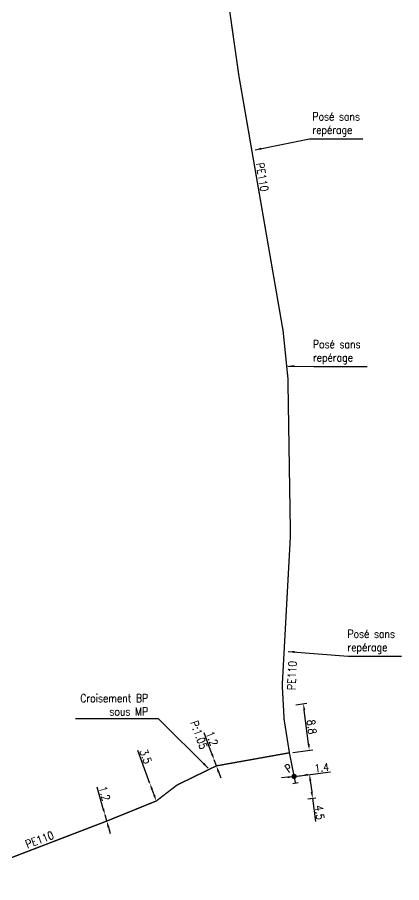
# Model space of a CAD drawing. Header units: millimetres. Extents: x 147000 to 147997, y 130417 to 131006.
# Drawn here: x 147165.3 to 147237.3, y 130672.8 to 130835 of the extents above; entities that cross this region are included whole.
import ezdxf
from ezdxf.enums import TextEntityAlignment as Align

# ---------------------------------------------------------------- set-up
doc = ezdxf.new("R2010")
doc.units = ezdxf.units.MM
doc.header["$PDMODE"] = 34
doc.linetypes.add('L_100_PE', pattern=[14, 10, -1.5, 1, -1.5])
doc.layers.get('0').update_dxf_attribs({"linetype": 'CONTINUOUS'})
doc.layers.get('Defpoints').update_dxf_attribs({"linetype": 'CONTINUOUS'})
for name, color, linetype in [('L_140', 3, 'CONTINUOUS'), ('L_300', 7, 'CONTINUOUS'), ('L_340', 7, 'CONTINUOUS')]:
    doc.layers.add(name, color=color, linetype=linetype)
doc.styles.add('G_ROMANS', font='ROMANS.SHX', dxfattribs={"width": 0.75})
doc.styles.get("Standard").update_dxf_attribs({"font": 'romans.shx', "width": 0.85})
doc.dimstyles.get("Standard").update_dxf_attribs({"dimtxt": 1.5, "dimasz": 1.2, "dimexe": 0.625, "dimexo": 0.625, "dimgap": 0.25, "dimtad": 1, "dimdec": 1, "dimzin": 0, "dimdsep": 46, "dimtxsty": 'Standard', "dimcen": -0.5, "dimadec": 0, "dimazin": 0, "dimtfac": 1, "dimtdec": 1, "dimtmove": 0, "dimatfit": 3, "dimfxl": 0, "dimtolj": 1, "dimtzin": 0, "dimarcsym": 0})

# ---------------------------------------------------------------- blocks, each defined once
blk = doc.blocks.new('L_300_12')
at = {"color": 0, "linetype": 'Continuous', "const_width": 0.497, "flags": 128}
blk.add_lwpolyline([(-0.25, 0, 1), (0.25, 0, 1)], format="xyb", close=True, dxfattribs=at)
at = {"color": 0, "linetype": 'Continuous', "style": 'G_ROMANS', "width": 0.75}
blk.add_text('P', height=1.5, dxfattribs=at).set_placement((0, 1.85), align=Align.MIDDLE)
at = {"color": 0, "linetype": 'Continuous', "width": 0.75, "flags": 3}
for tag, p in [('DEF_LEG', (0, -5)), ('DEF_COUP', (0, -7.5)), ('DEF_TYPE', (0, -10))]:
    blk.add_attdef(tag, text='', height=1.2, dxfattribs=at).set_placement(p, align=Align.MIDDLE)
blk = doc.blocks.new('L_340_07')
at = {"color": 0, "linetype": 'Continuous', "const_width": 0.25, "flags": 128}
blk.add_lwpolyline([(0, 0), (1.25, 0)], dxfattribs=at)
at = {"color": 0, "linetype": 'Continuous', "flags": 128}
blk.add_lwpolyline([(1.25, -0.5), (1.25, 0.5)], dxfattribs=at)
at = {"color": 0, "linetype": 'Continuous', "width": 0.75, "flags": 3}
for tag, p in [('DEF_LEG', (0.72, -3.47)), ('DEF_COUP', (0.72, -5.97)), ('DEF_TYPE', (0.72, -8.47))]:
    blk.add_attdef(tag, text='', height=1.2, dxfattribs=at).set_placement(p, align=Align.MIDDLE)
blk = doc.blocks.new('*D47')
at = {"layer": 'Defpoints', "color": 0, "linetype": 'Continuous', "transparency": 16777216}
for p in [(147218.91, 130706.37), (147216.86, 130706.1), (147216.29, 130697.16)]:
    blk.add_point(p, dxfattribs=at)
at = {"layer": 'L_140', "color": 0, "linetype": 'Continuous', "lineweight": -2, "transparency": 16777216}
for p, q in [((147217.48, 130706.18), (147219.53, 130706.45)), ((147219.88, 130698.83), (147219.06, 130705.18)), ((147216.91, 130697.24), (147220.65, 130697.72))]:
    blk.add_line(p, q, dxfattribs=at)
at = {"layer": 'L_140', "color": 0, "linetype": 'Continuous', "transparency": 16777216}
for points in [[(147219.26, 130705.2), (147218.87, 130705.15), (147218.91, 130706.37)], [(147220.08, 130698.85), (147219.68, 130698.8), (147220.03, 130697.64)]]:
    blk.add_solid(points, dxfattribs=at)
at = {"layer": 'L_140', "color": 0, "linetype": 'Continuous', "transparency": 16777216, "insert": (147220.48, 130702.01), "char_height": 1.5, "attachment_point": 5, "rotation": 277.3183}
blk.add_mtext('\\A1;8.8', dxfattribs=at)
blk = doc.blocks.new('*D48')
at = {"layer": 'Defpoints', "color": 0, "linetype": 'Continuous', "transparency": 16777216}
for p in [(147217.17, 130692.73), (147218.56, 130692.9), (147218.56, 130692.9)]:
    blk.add_point(p, dxfattribs=at)
at = {"layer": 'L_300', "color": 0, "linetype": 'Continuous', "lineweight": -2, "transparency": 16777216}
for p, q in [((147219.75, 130693.05), (147223.97, 130693.57)), ((147215.98, 130692.59), (147214.79, 130692.44)), ((147217.17, 130692.73), (147218.56, 130692.9)), ((147217.25, 130692.11), (147217.25, 130692.11)), ((147218.64, 130692.28), (147218.64, 130692.28))]:
    blk.add_line(p, q, dxfattribs=at)
at = {"layer": 'L_300', "color": 0, "linetype": 'Continuous', "transparency": 16777216}
for points in [[(147219.73, 130693.25), (147219.77, 130692.85), (147218.56, 130692.9)], [(147215.95, 130692.78), (147216, 130692.39), (147217.17, 130692.73)]]:
    blk.add_solid(points, dxfattribs=at)
at = {"layer": 'L_300', "color": 0, "linetype": 'Continuous', "transparency": 16777216, "insert": (147222.33, 130694.38), "char_height": 1.5, "attachment_point": 5, "rotation": 7.0535}
blk.add_mtext('\\A1;1.4', dxfattribs=at)
blk = doc.blocks.new('*D50')
at = {"layer": 'Defpoints', "color": 0, "linetype": 'Continuous', "transparency": 16777216}
for p in [(147217.17, 130692.73), (147219.12, 130688.44), (147220.62, 130688.63)]:
    blk.add_point(p, dxfattribs=at)
at = {"layer": 'L_300', "color": 0, "linetype": 'Continuous', "lineweight": -2, "transparency": 16777216}
for p, q in [((147217.79, 130692.81), (147220.68, 130693.17)), ((147220.21, 130691.9), (147220.47, 130689.82)), ((147219.74, 130688.52), (147221.24, 130688.7)), ((147220.62, 130688.63), (147221.15, 130684.29))]:
    blk.add_line(p, q, dxfattribs=at)
at = {"layer": 'L_300', "color": 0, "linetype": 'Continuous', "transparency": 16777216}
for points in [[(147220.41, 130691.92), (147220.01, 130691.88), (147220.06, 130693.09)], [(147220.67, 130689.84), (147220.27, 130689.79), (147220.62, 130688.63)]]:
    blk.add_solid(points, dxfattribs=at)
at = {"layer": 'L_300', "color": 0, "linetype": 'Continuous', "transparency": 16777216, "insert": (147221.95, 130685.98), "char_height": 1.5, "attachment_point": 5, "rotation": 277.0535}
blk.add_mtext('\\A1;4.5', dxfattribs=at)
blk = doc.blocks.new('*D51')
at = {"layer": 'Defpoints', "color": 0, "linetype": 'Continuous', "transparency": 16777216}
for p in [(147202.19, 130695.83), (147202.19, 130695.83), (147202.6, 130694.71)]:
    blk.add_point(p, dxfattribs=at)
at = {"layer": 'L_140', "color": 0, "linetype": 'Continuous', "lineweight": -2, "transparency": 16777216}
for p, q in [((147201.78, 130696.96), (147200.34, 130700.89)), ((147202.6, 130694.71), (147202.19, 130695.83)), ((147203.02, 130693.58), (147203.43, 130692.45))]:
    blk.add_line(p, q, dxfattribs=at)
at = {"layer": 'L_140', "color": 0, "linetype": 'Continuous', "transparency": 16777216}
for points in [[(147201.97, 130697.03), (147201.59, 130696.89), (147202.19, 130695.83)], [(147203.2, 130693.65), (147202.83, 130693.51), (147202.6, 130694.71)]]:
    blk.add_solid(points, dxfattribs=at)
at = {"layer": 'L_140', "color": 0, "linetype": 'Continuous', "transparency": 16777216, "insert": (147201.79, 130699.84), "char_height": 1.5, "attachment_point": 5, "rotation": 290.1296}
blk.add_mtext('\\A1;1.2', dxfattribs=at)
blk = doc.blocks.new('*D52')
at = {"layer": 'Defpoints', "color": 0, "linetype": 'Continuous', "transparency": 16777216}
for p in [(147181.74, 130685.51), (147181.74, 130685.51), (147182.06, 130684.36)]:
    blk.add_point(p, dxfattribs=at)
at = {"layer": 'L_140', "color": 0, "linetype": 'Continuous', "lineweight": -2, "transparency": 16777216}
for p, q in [((147181.41, 130686.67), (147180.28, 130690.7)), ((147182.06, 130684.36), (147181.74, 130685.51)), ((147182.38, 130683.2), (147182.71, 130682.05))]:
    blk.add_line(p, q, dxfattribs=at)
at = {"layer": 'L_140', "color": 0, "linetype": 'Continuous', "transparency": 16777216}
for points in [[(147181.6, 130686.72), (147181.22, 130686.62), (147181.74, 130685.51)], [(147182.58, 130683.26), (147182.19, 130683.15), (147182.06, 130684.36)]]:
    blk.add_solid(points, dxfattribs=at)
at = {"layer": 'L_140', "color": 0, "linetype": 'Continuous', "transparency": 16777216, "insert": (147181.65, 130689.53), "char_height": 1.5, "attachment_point": 5, "rotation": 285.6737}
blk.add_mtext('\\A1;1.2', dxfattribs=at)
blk = doc.blocks.new('*D229')
at = {"layer": 'Defpoints', "color": 0, "linetype": 'Continuous', "transparency": 16777216}
for p in [(147190.14, 130691.42), (147190.14, 130691.42), (147191.35, 130688.13)]:
    blk.add_point(p, dxfattribs=at)
at = {"layer": 'L_140', "color": 0, "linetype": 'Continuous', "lineweight": -2, "transparency": 16777216}
for p, q in [((147190.14, 130691.42), (147187.87, 130697.6)), ((147189.55, 130691.2), (147189.55, 130691.2)), ((147190.93, 130689.26), (147190.55, 130690.29)), ((147190.76, 130687.92), (147190.76, 130687.92))]:
    blk.add_line(p, q, dxfattribs=at)
at = {"layer": 'L_140', "color": 0, "linetype": 'Continuous', "transparency": 16777216}
for points in [[(147190.74, 130690.36), (147190.37, 130690.22), (147190.14, 130691.42)], [(147191.12, 130689.33), (147190.75, 130689.19), (147191.35, 130688.13)]]:
    blk.add_solid(points, dxfattribs=at)
at = {"layer": 'L_140', "color": 0, "linetype": 'Continuous', "transparency": 16777216, "insert": (147189.36, 130696.46), "char_height": 1.5, "attachment_point": 5, "rotation": 290.1293}
blk.add_mtext('\\A1;3.5', dxfattribs=at)

msp = doc.modelspace()

# ---------------------------------------------------------------- linework, layer by layer
at = {"layer": 'L_140', "linetype": 'L_100_PE', "flags": 128}
for points in [[(147200.28, 130873.03, 0.25, 0.25, 0), (147200.44, 130871.74, 0.25, 0.25, 0), (147201.4, 130870.85, 0.25, 0.25, 0), (147201.38, 130870.56, 0.25, 0.25, 0), (147201.44, 130863.8, 0.25, 0.25, 0), (147201.44, 130863.8, 0.25, 0.25, 0), (147202.8, 130852.1, 0.25, 0.25, 0), (147203.66, 130846.95, 0.25, 0.25, 0), (147203.12, 130846.88, 0.25, 0.25, 0), (147203.45, 130844.55, 0.25, 0.25, 0), (147204.09, 130840.13, 0.25, 0.25, 0), (147204.24, 130839.17, 0.25, 0.25, 0), (147204.67, 130839.24, 0.25, 0.25, 0), (147204.67, 130839.24, 0.25, 0.25, 0), (147206.8, 130824.21, 0.25, 0.25, 0), (147215.11, 130776.21, 0.25, 0.25, 0), (147215.11, 130776.21, 0.25, 0.25, 0), (147215.11, 130776.21, 0.25, 0.25, 0), (147215.11, 130776.21, 0.25, 0.25, 0), (147215.11, 130776.21, 0.25, 0.25, 0), (147216.01, 130767.37, 0.25, 0.25, 0), (147216.01, 130767.37, 0.25, 0.25, 0), (147216.48, 130737.91, 0.25, 0.25, 0), (147216.48, 130737.91, 0.25, 0.25, 0), (147216.48, 130737.91, 0.25, 0.25, 0), (147216.48, 130737.91, 0.25, 0.25, 0), (147214.95, 130709.82, 0.25, 0.25, 0), (147215.3, 130703.38, 0.25, 0.25, 0), (147215.3, 130703.38, 0.25, 0.25, 0), (147216.29, 130697.16, 0.25, 0.25, 0), (147217.17, 130692.73, 0, 0, 0)], [(147216.29, 130697.16, 0.25, 0.25, 0), (147202.6, 130694.71, 0.25, 0.25, 0), (147195.24, 130691.12, 0.25, 0.25, 0), (147195.24, 130691.12, 0.25, 0.25, 0), (147191.35, 130688.13, 0.25, 0.25, 0), (147182.06, 130684.36, 0.25, 0.25, 0), (147163.56, 130677.26, 0.25, 0.25, 0), (147163.56, 130677.26, 0.25, 0.25, 0), (147147.62, 130673.13, 0.25, 0.25, 0), (147146.77, 130672.94, 0, 0, 0)]]:
    msp.add_lwpolyline(points, format="xyseb", dxfattribs=at)

# ---------------------------------------------------------------- block references
at = {"layer": 'L_300', "rotation": 33.8543922873879}
msp.add_blockref('L_300_12', (147217.17, 130692.73), dxfattribs=at)
at = {"layer": 'L_340', "rotation": 281.2590044880694}
msp.add_blockref('L_340_07', (147217.17, 130692.73), dxfattribs=at)

# ---------------------------------------------------------------- texts
at = {"layer": 'L_140', "linetype": 'Continuous', "width": 0.85}
for rotation, p in [(279.6884, (147211.2, 130805.08)), (87.5886, (147216.77, 130711.66)), (20.3457, (147169.48, 130680.88))]:
    msp.add_text('PE110', height=1.5, rotation=rotation, dxfattribs=at).set_placement(p, align=Align.MIDDLE)
at = {"layer": 'L_140', "linetype": 'Continuous', "char_height": 1.5}
for s, insert, attachment_point in [('\\A1;Posé sans\\Prepérage', (147220.6, 130817.18), 1), ('\\A1;Posé sans\\Prepérage', (147220.71, 130774.5), 1), ('\\A1;Posé sans\\Prepérage', (147227.16, 130720.2), 1), ('\\A1;Croisement BP\\Psous MP', (147189.83, 130708.15), 3)]:
    msp.add_mtext(s, dxfattribs=dict(at, insert=insert, attachment_point=attachment_point))
at = {"layer": 'L_140', "linetype": 'Continuous', "insert": (147199.1, 130703.36), "char_height": 1.5, "attachment_point": 1, "rotation": 290.1296}
msp.add_mtext('\\A1;P:1.05', dxfattribs=at)

# ---------------------------------------------------------------- dimensions: what is measured, and where the dimension line sits
at = {"layer": 'L_140', "linetype": 'Continuous'}
for base, p1, p2, angle, picture, middle in [((147218.91, 130706.37), (147216.29, 130697.16), (147216.86, 130706.1), 277.3183, '*D47', (147219.49, 130701.88)), ((147202.19, 130695.83), (147202.6, 130694.71), (147202.19, 130695.83), 290.1296, '*D51', (147200.85, 130699.49)), ((147190.14, 130691.42), (147191.35, 130688.13), (147190.14, 130691.42), 290.1293, '*D229', (147188.42, 130696.11)), ((147181.74, 130685.51), (147182.06, 130684.36), (147181.74, 130685.51), 285.6737, '*D52', (147180.68, 130689.26))]:
    dim = msp.add_linear_dim(base=base, p1=p1, p2=p2, angle=angle, dimstyle='Standard', dxfattribs=at)
    dim.commit()
    dim.dimension.update_dxf_attribs({"geometry": picture, "text_midpoint": middle, "dimtype": 160})
at = {"layer": 'L_300', "linetype": 'Continuous'}
for base, p2, angle, picture, middle in [((147218.56, 130692.9), (147218.56, 130692.9), 187.0535, '*D48', (147222.45, 130693.39)), ((147220.62, 130688.63), (147219.12, 130688.44), 97.0535, '*D50', (147220.96, 130685.86))]:
    dim = msp.add_linear_dim(base=base, p1=(147217.17, 130692.73), p2=p2, angle=angle, dimstyle='Standard', dxfattribs=at)
    dim.commit()
    dim.dimension.update_dxf_attribs({"geometry": picture, "text_midpoint": middle, "dimtype": 160})

# ---------------------------------------------------------------- leaders
at = {"layer": 'L_140', "linetype": 'Continuous', "annotation_type": 0, "has_hookline": 1}
for points, hookline_direction, text_width in [([(147209.85, 130810.16), (147220.03, 130812.27)], 0, 9.77), ([(147216.01, 130769.65), (147220.85, 130769.59)], 0, 9.77), ([(147216.08, 130716.15), (147227.3, 130715.29)], 0, 9.77), ([(147201.06, 130694.31), (147191.78, 130703.55), (147190.58, 130703.55)], 1, 14.09)]:
    msp.add_leader(points, dimstyle='Standard', override={"dimgap": 0.25, "dimtad": 1}, dxfattribs=dict(at, hookline_direction=hookline_direction, text_width=text_width))

doc.saveas('drawing.dxf')
